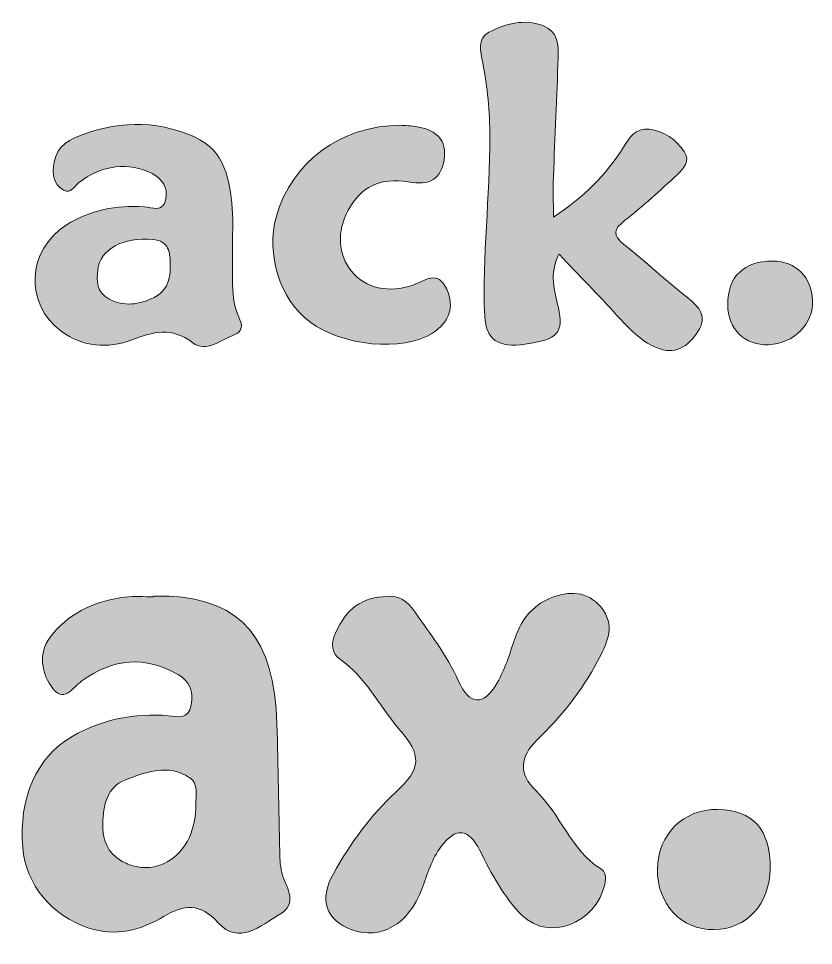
# Model space of a CAD drawing. Extents: x 542 to 1458, y -1458 to -542.
# Drawn here: x 1281.4 to 1458, y -1310.1 to -1104.1 of the extents above; entities that cross this region are included whole.
import ezdxf

# ---------------------------------------------------------------- set-up
doc = ezdxf.new("R2010")
doc.units = 0
doc.header["$MEASUREMENT"] = 0
doc.layers.add('katman 1', color=7, linetype='Continuous')

# ---------------------------------------------------------------- blocks, each defined once
blk = doc.blocks.new('block 2')
at = {"layer": 'katman 1', "true_color": 0x00e704}
h = blk.add_hatch(color=3, dxfattribs=at)
h.dxf.hatch_style = 2
edge = h.paths.add_edge_path()
edge.add_spline(control_points=[(1401.51, -1156.51), (1399.19, -1160.95), (1400.54, -1164.66), (1401.35, -1168.34), (1402.58, -1173.93), (1401.25, -1175.45), (1394, -1176.48), (1388.02, -1177.34), (1385.24, -1175.45), (1384.99, -1170.28), (1384.36, -1156.94), (1386.21, -1143.68), (1386.14, -1130.35), (1386.11, -1124.84), (1385.65, -1119.4), (1384.55, -1114), (1384.05, -1111.54), (1383.26, -1108.54), (1385.92, -1107.19), (1389.59, -1105.32), (1393.7, -1104.15), (1397.9, -1105.72), (1401.19, -1106.95), (1401.43, -1109.86), (1401.32, -1112.78), (1400.99, -1121.59), (1400.58, -1130.4), (1400.26, -1139.21), (1400.16, -1141.96), (1400.25, -1144.72), (1400.25, -1148.25), (1407.02, -1143.78), (1412.01, -1138.85), (1415.81, -1132.74), (1417.17, -1130.55), (1418.48, -1128.4), (1421.52, -1128.74), (1424.88, -1129.12), (1427.43, -1130.99), (1429.28, -1133.65), (1430.76, -1135.77), (1429.18, -1137.53), (1427.74, -1138.86), (1423.96, -1142.37), (1420.12, -1145.83), (1416.08, -1149.03), (1413.65, -1150.95), (1413.28, -1152.25), (1415.89, -1154.32), (1420.71, -1158.15), (1425.24, -1162.34), (1430.07, -1166.15), (1432.73, -1168.25), (1434.52, -1170.36), (1432.37, -1173.67), (1430.18, -1177.03), (1427.28, -1179.05), (1423.1, -1177.25), (1419.49, -1175.7), (1416.9, -1172.88), (1414.3, -1170.02), (1410.21, -1165.51), (1405.93, -1161.16), (1401.51, -1156.51)], knot_values=[0, 0, 0, 0, 1, 1, 1, 2, 2, 2, 3, 3, 3, 4, 4, 4, 5, 5, 5, 6, 6, 6, 7, 7, 7, 8, 8, 8, 9, 9, 9, 10, 10, 10, 11, 11, 11, 12, 12, 12, 13, 13, 13, 14, 14, 14, 15, 15, 15, 16, 16, 16, 17, 17, 17, 18, 18, 18, 19, 19, 19, 20, 20, 20, 21, 21, 21, 21], degree=3, periodic=1)
h = blk.add_hatch(color=3, dxfattribs=at)
h.dxf.hatch_style = 2
edge = h.paths.add_edge_path()
edge.add_spline(control_points=[(1330.61, -1171.05), (1328.18, -1165.99), (1329.17, -1160.58), (1328.93, -1155.85), (1328.93, -1152.31), (1329.15, -1149.29), (1328.89, -1146.32), (1328.31, -1139.91), (1327.37, -1133.5), (1320.52, -1130.46), (1311.65, -1126.51), (1302.72, -1126.88), (1293.88, -1130.64), (1290.61, -1132.03), (1289.09, -1134.62), (1289.13, -1138.14), (1289.15, -1139.95), (1289.87, -1141.44), (1291.48, -1142.26), (1293.13, -1143.09), (1293.76, -1141.45), (1294.74, -1140.67), (1299.78, -1136.65), (1306.09, -1135.89), (1311.09, -1138.58), (1313.41, -1139.84), (1314.67, -1141.65), (1314.13, -1144.27), (1313.52, -1147.3), (1311.19, -1146.11), (1309.31, -1145.98), (1303.17, -1145.57), (1297.32, -1146.7), (1292.09, -1149.99), (1283.24, -1155.56), (1282.68, -1167.51), (1290.91, -1173.6), (1295.74, -1177.17), (1301.17, -1177.54), (1306.59, -1175.51), (1311.31, -1173.74), (1315.45, -1172.57), (1320.12, -1176.17), (1323.1, -1178.46), (1326.43, -1175.54), (1329.45, -1174.37), (1330.9, -1173.81), (1331.3, -1172.48), (1330.61, -1171.05)], knot_values=[0, 0, 0, 0, 1, 1, 1, 2, 2, 2, 3, 3, 3, 4, 4, 4, 5, 5, 5, 6, 6, 6, 7, 7, 7, 8, 8, 8, 9, 9, 9, 10, 10, 10, 11, 11, 11, 12, 12, 12, 13, 13, 13, 14, 14, 14, 15, 15, 15, 16, 16, 16, 16], degree=3, periodic=1)
edge = h.paths.add_edge_path()
edge.add_spline(control_points=[(1315.1, -1159), (1315.16, -1160.89), (1314.87, -1162.65), (1313.94, -1164.05), (1313.38, -1164.89), (1312.59, -1165.59), (1311.52, -1166.12), (1308.28, -1167.72), (1304.84, -1168.21), (1301.47, -1166.43), (1298.79, -1165.02), (1298.74, -1162.46), (1299.03, -1159.91), (1299.54, -1155.41), (1304.73, -1152.6), (1311.23, -1153.21), (1312.15, -1153.3), (1312.86, -1153.53), (1313.39, -1153.87), (1313.66, -1154.03), (1313.89, -1154.23), (1314.09, -1154.45), (1314.45, -1154.87), (1314.69, -1155.37), (1314.84, -1155.93), (1315.1, -1156.84), (1315.13, -1157.9), (1315.1, -1159)], knot_values=[0, 0, 0, 0, 1, 1, 1, 2, 2, 2, 3, 3, 3, 4, 4, 4, 5, 5, 5, 6, 6, 6, 7, 7, 7, 8, 8, 8, 9, 9, 9, 9], degree=3, periodic=1)
h = blk.add_hatch(color=3, dxfattribs=at)
h.dxf.hatch_style = 2
edge = h.paths.add_edge_path()
edge.add_spline(control_points=[(1366.39, -1127.85), (1366.99, -1127.91), (1368.66, -1127.96), (1370.29, -1128.26), (1374.28, -1128.99), (1376.62, -1131.14), (1375.96, -1135.51), (1375.3, -1139.83), (1372.87, -1141.28), (1367.95, -1140.45), (1361.83, -1139.41), (1357.51, -1141.45), (1354.67, -1146.72), (1352.11, -1151.48), (1352.39, -1156.64), (1355.42, -1160.3), (1358.56, -1164.1), (1363.69, -1165.26), (1369.07, -1163.35), (1371.73, -1162.41), (1374.55, -1159.86), (1376.55, -1164.29), (1378.31, -1168.17), (1377.19, -1171.65), (1373.36, -1174.05), (1366.74, -1178.21), (1353.32, -1176.94), (1346.04, -1171.47), (1339.5, -1166.56), (1336.32, -1156.44), (1338.7, -1148.08), (1342.09, -1136.14), (1352.99, -1127.86), (1366.39, -1127.85)], knot_values=[0, 0, 0, 0, 1, 1, 1, 2, 2, 2, 3, 3, 3, 4, 4, 4, 5, 5, 5, 6, 6, 6, 7, 7, 7, 8, 8, 8, 9, 9, 9, 10, 10, 10, 11, 11, 11, 11], degree=3, periodic=1)
h = blk.add_hatch(color=3, dxfattribs=at)
h.dxf.hatch_style = 2
edge = h.paths.add_edge_path()
edge.add_spline(control_points=[(1438.98, -1167.71), (1438.93, -1161.52), (1442.57, -1157.99), (1448.97, -1158.02), (1454.09, -1158.05), (1457.66, -1161.56), (1457.84, -1166.76), (1458.02, -1171.96), (1453.64, -1176.38), (1448.07, -1176.6), (1442.77, -1176.82), (1439.02, -1173.15), (1438.98, -1167.71)], knot_values=[0, 0, 0, 0, 1, 1, 1, 2, 2, 2, 3, 3, 3, 4, 4, 4, 4], degree=3, periodic=1)
h = blk.add_hatch(color=3, dxfattribs=at)
h.dxf.hatch_style = 2
edge = h.paths.add_edge_path()
edge.add_spline(control_points=[(1363.34, -1232.57), (1365.75, -1232.13), (1367.84, -1233.58), (1369.51, -1236), (1372.88, -1240.91), (1376.56, -1245.5), (1379.1, -1251.2), (1381.6, -1256.81), (1384.75, -1256.96), (1387.79, -1251.68), (1389.48, -1248.73), (1390.55, -1245.25), (1391.67, -1241.91), (1393.28, -1237.14), (1396.15, -1234.1), (1400.27, -1232.62), (1404.46, -1231.12), (1408.55, -1231.55), (1411.37, -1235.67), (1414.01, -1239.52), (1411.92, -1243.38), (1410.07, -1246.88), (1406.49, -1253.68), (1401.79, -1259.36), (1396.6, -1264.45), (1392.78, -1268.21), (1392.44, -1271.88), (1396.34, -1275.63), (1401.7, -1280.78), (1404.29, -1289.02), (1410.71, -1292.98), (1411.75, -1293.63), (1412.04, -1294.91), (1411.67, -1296.5), (1409.61, -1305.24), (1399.25, -1309.25), (1393.31, -1303.39), (1389.29, -1299.41), (1386.55, -1294.21), (1383.9, -1288.94), (1381.42, -1284.01), (1378.53, -1283.74), (1375.3, -1288.05), (1373.23, -1290.81), (1372.26, -1294.27), (1371.01, -1297.57), (1368.03, -1305.41), (1361.89, -1308.88), (1355.47, -1306.55), (1349.76, -1304.48), (1348.09, -1299.95), (1351.36, -1294.13), (1355.18, -1287.33), (1359.63, -1281.14), (1365.18, -1276.04), (1370.96, -1270.73), (1371.15, -1267.93), (1365.86, -1261.83), (1361.5, -1256.79), (1358.44, -1250.26), (1352.92, -1246.53), (1350.99, -1245.21), (1350.76, -1243.12), (1351.83, -1240.66), (1354.17, -1235.3), (1357.81, -1232.57), (1363.34, -1232.57)], knot_values=[0, 0, 0, 0, 1, 1, 1, 2, 2, 2, 3, 3, 3, 4, 4, 4, 5, 5, 5, 6, 6, 6, 7, 7, 7, 8, 8, 8, 9, 9, 9, 10, 10, 10, 11, 11, 11, 12, 12, 12, 13, 13, 13, 14, 14, 14, 15, 15, 15, 16, 16, 16, 17, 17, 17, 18, 18, 18, 19, 19, 19, 20, 20, 20, 21, 21, 21, 22, 22, 22, 22], degree=3, periodic=1)
h = blk.add_hatch(color=3, dxfattribs=at)
h.dxf.hatch_style = 2
edge = h.paths.add_edge_path()
edge.add_spline(control_points=[(1340.09, -1294.49), (1339.54, -1292.88), (1339.5, -1290.98), (1339.46, -1289.2), (1339.21, -1279.73), (1339.1, -1270.26), (1338.83, -1260.8), (1338.29, -1241.87), (1331.03, -1233.3), (1314.9, -1232.47), (1313.75, -1232.41), (1312.59, -1232.46), (1311.43, -1232.46), (1311.43, -1232.51), (1311.43, -1232.56), (1311.43, -1232.61), (1309.31, -1232.61), (1307.16, -1232.38), (1305.07, -1232.66), (1299, -1233.47), (1293.33, -1235.7), (1288.96, -1240.89), (1285.95, -1244.45), (1286.13, -1248.73), (1288.72, -1252.54), (1291.39, -1256.48), (1293.35, -1252.86), (1295.49, -1251.29), (1302.41, -1246.26), (1309.57, -1245.63), (1316.93, -1249.91), (1319.28, -1251.27), (1320.39, -1253.56), (1319.81, -1256.57), (1319.13, -1260.05), (1316.81, -1259.18), (1314.69, -1259.01), (1307.25, -1258.42), (1300.04, -1259.74), (1293.34, -1263.61), (1285.38, -1268.2), (1281.42, -1277.38), (1282.36, -1288.3), (1283.06, -1296.59), (1288.8, -1303.45), (1297.03, -1306.18), (1302.99, -1308.15), (1308.56, -1306.7), (1313.81, -1303.55), (1318.22, -1300.91), (1321.69, -1300.56), (1325.76, -1305), (1330.4, -1310.05), (1335.15, -1305.73), (1339.51, -1303.09), (1343.48, -1300.68), (1341.13, -1297.57), (1340.09, -1294.49)], knot_values=[0, 0, 0, 0, 1, 1, 1, 2, 2, 2, 3, 3, 3, 4, 4, 4, 5, 5, 5, 6, 6, 6, 7, 7, 7, 8, 8, 8, 9, 9, 9, 10, 10, 10, 11, 11, 11, 12, 12, 12, 13, 13, 13, 14, 14, 14, 15, 15, 15, 16, 16, 16, 17, 17, 17, 18, 18, 18, 19, 19, 19, 19], degree=3, periodic=1)
edge = h.paths.add_edge_path()
edge.add_spline(control_points=[(1320.78, -1279.59), (1320.65, -1285.95), (1317.27, -1290.67), (1312.84, -1292.22), (1312.67, -1292.28), (1312.48, -1292.31), (1312.3, -1292.36), (1311.58, -1292.57), (1310.84, -1292.72), (1310.08, -1292.75), (1309.12, -1292.79), (1308.15, -1292.7), (1307.16, -1292.45), (1306.18, -1292.2), (1305.18, -1291.8), (1304.2, -1291.24), (1301.24, -1289.54), (1300.05, -1286.51), (1300.13, -1283.02), (1300.22, -1278.88), (1301.17, -1274.79), (1305.05, -1273.31), (1309.75, -1271.52), (1314.65, -1269.63), (1319.43, -1272.78), (1319.7, -1272.96), (1319.93, -1273.17), (1320.11, -1273.39), (1321.41, -1274.97), (1320.7, -1277.5), (1320.78, -1279.59)], knot_values=[0, 0, 0, 0, 1, 1, 1, 2, 2, 2, 3, 3, 3, 4, 4, 4, 5, 5, 5, 6, 6, 6, 7, 7, 7, 8, 8, 8, 9, 9, 9, 10, 10, 10, 10], degree=3, periodic=1)
h = blk.add_hatch(color=3, dxfattribs=at)
h.dxf.hatch_style = 2
edge = h.paths.add_edge_path()
edge.add_spline(control_points=[(1436.81, -1279.83), (1444.58, -1279.92), (1448.5, -1284.35), (1448.41, -1292.94), (1448.33, -1300.85), (1443.17, -1306.49), (1435.96, -1306.54), (1428.65, -1306.6), (1423.23, -1300.83), (1423.36, -1293.1), (1423.49, -1285.28), (1429.1, -1279.75), (1436.81, -1279.83)], knot_values=[0, 0, 0, 0, 1, 1, 1, 2, 2, 2, 3, 3, 3, 4, 4, 4, 4], degree=3, periodic=1)
at = {"layer": 'katman 1', "lineweight": 0}
for points, knots in [([(1401.51, -1156.51), (1399.19, -1160.95), (1400.54, -1164.66), (1401.35, -1168.34), (1402.58, -1173.93), (1401.25, -1175.45), (1394, -1176.48), (1388.02, -1177.34), (1385.24, -1175.45), (1384.99, -1170.28), (1384.36, -1156.94), (1386.21, -1143.68), (1386.14, -1130.35), (1386.11, -1124.84), (1385.65, -1119.4), (1384.55, -1114), (1384.05, -1111.54), (1383.26, -1108.54), (1385.92, -1107.19), (1389.59, -1105.32), (1393.7, -1104.15), (1397.9, -1105.72), (1401.19, -1106.95), (1401.43, -1109.86), (1401.32, -1112.78), (1400.99, -1121.59), (1400.58, -1130.4), (1400.26, -1139.21), (1400.16, -1141.96), (1400.25, -1144.72), (1400.25, -1148.25), (1407.02, -1143.78), (1412.01, -1138.85), (1415.81, -1132.74), (1417.17, -1130.55), (1418.48, -1128.4), (1421.52, -1128.74), (1424.88, -1129.12), (1427.43, -1130.99), (1429.28, -1133.65), (1430.76, -1135.77), (1429.18, -1137.53), (1427.74, -1138.86), (1423.96, -1142.37), (1420.12, -1145.83), (1416.08, -1149.03), (1413.65, -1150.95), (1413.28, -1152.25), (1415.89, -1154.32), (1420.71, -1158.15), (1425.24, -1162.34), (1430.07, -1166.15), (1432.73, -1168.25), (1434.52, -1170.36), (1432.37, -1173.67), (1430.18, -1177.03), (1427.28, -1179.05), (1423.1, -1177.25), (1419.49, -1175.7), (1416.9, -1172.88), (1414.3, -1170.02), (1410.21, -1165.51), (1405.93, -1161.16), (1401.51, -1156.51)], [0, 0, 0, 0, 1, 1, 1, 2, 2, 2, 3, 3, 3, 4, 4, 4, 5, 5, 5, 6, 6, 6, 7, 7, 7, 8, 8, 8, 9, 9, 9, 10, 10, 10, 11, 11, 11, 12, 12, 12, 13, 13, 13, 14, 14, 14, 15, 15, 15, 16, 16, 16, 17, 17, 17, 18, 18, 18, 19, 19, 19, 20, 20, 20, 21, 21, 21, 21]), ([(1330.61, -1171.05), (1328.18, -1165.99), (1329.17, -1160.58), (1328.93, -1155.85), (1328.93, -1152.31), (1329.15, -1149.29), (1328.89, -1146.32), (1328.31, -1139.91), (1327.37, -1133.5), (1320.52, -1130.46), (1311.65, -1126.51), (1302.72, -1126.88), (1293.88, -1130.64), (1290.61, -1132.03), (1289.09, -1134.62), (1289.13, -1138.14), (1289.15, -1139.95), (1289.87, -1141.44), (1291.48, -1142.26), (1293.13, -1143.09), (1293.76, -1141.45), (1294.74, -1140.67), (1299.78, -1136.65), (1306.09, -1135.89), (1311.09, -1138.58), (1313.41, -1139.84), (1314.67, -1141.65), (1314.13, -1144.27), (1313.52, -1147.3), (1311.19, -1146.11), (1309.31, -1145.98), (1303.17, -1145.57), (1297.32, -1146.7), (1292.09, -1149.99), (1283.24, -1155.56), (1282.68, -1167.51), (1290.91, -1173.6), (1295.74, -1177.17), (1301.17, -1177.54), (1306.59, -1175.51), (1311.31, -1173.74), (1315.45, -1172.57), (1320.12, -1176.17), (1323.1, -1178.46), (1326.43, -1175.54), (1329.45, -1174.37), (1330.9, -1173.81), (1331.3, -1172.48), (1330.61, -1171.05)], [0, 0, 0, 0, 1, 1, 1, 2, 2, 2, 3, 3, 3, 4, 4, 4, 5, 5, 5, 6, 6, 6, 7, 7, 7, 8, 8, 8, 9, 9, 9, 10, 10, 10, 11, 11, 11, 12, 12, 12, 13, 13, 13, 14, 14, 14, 15, 15, 15, 16, 16, 16, 16]), ([(1366.39, -1127.85), (1366.99, -1127.91), (1368.66, -1127.96), (1370.29, -1128.26), (1374.28, -1128.99), (1376.62, -1131.14), (1375.96, -1135.51), (1375.3, -1139.83), (1372.87, -1141.28), (1367.95, -1140.45), (1361.83, -1139.41), (1357.51, -1141.45), (1354.67, -1146.72), (1352.11, -1151.48), (1352.39, -1156.64), (1355.42, -1160.3), (1358.56, -1164.1), (1363.69, -1165.26), (1369.07, -1163.35), (1371.73, -1162.41), (1374.55, -1159.86), (1376.55, -1164.29), (1378.31, -1168.17), (1377.19, -1171.65), (1373.36, -1174.05), (1366.74, -1178.21), (1353.32, -1176.94), (1346.04, -1171.47), (1339.5, -1166.56), (1336.32, -1156.44), (1338.7, -1148.08), (1342.09, -1136.14), (1352.99, -1127.86), (1366.39, -1127.85)], [0, 0, 0, 0, 1, 1, 1, 2, 2, 2, 3, 3, 3, 4, 4, 4, 5, 5, 5, 6, 6, 6, 7, 7, 7, 8, 8, 8, 9, 9, 9, 10, 10, 10, 11, 11, 11, 11]), ([(1315.1, -1159), (1315.16, -1160.89), (1314.87, -1162.65), (1313.94, -1164.05), (1313.38, -1164.89), (1312.59, -1165.59), (1311.52, -1166.12), (1308.28, -1167.72), (1304.84, -1168.21), (1301.47, -1166.43), (1298.79, -1165.02), (1298.74, -1162.46), (1299.03, -1159.91), (1299.54, -1155.41), (1304.73, -1152.6), (1311.23, -1153.21), (1312.15, -1153.3), (1312.86, -1153.53), (1313.39, -1153.87), (1313.66, -1154.03), (1313.89, -1154.23), (1314.09, -1154.45), (1314.45, -1154.87), (1314.69, -1155.37), (1314.84, -1155.93), (1315.1, -1156.84), (1315.13, -1157.9), (1315.1, -1159)], [0, 0, 0, 0, 1, 1, 1, 2, 2, 2, 3, 3, 3, 4, 4, 4, 5, 5, 5, 6, 6, 6, 7, 7, 7, 8, 8, 8, 9, 9, 9, 9]), ([(1438.98, -1167.71), (1438.93, -1161.52), (1442.57, -1157.99), (1448.97, -1158.02), (1454.09, -1158.05), (1457.66, -1161.56), (1457.84, -1166.76), (1458.02, -1171.96), (1453.64, -1176.38), (1448.07, -1176.6), (1442.77, -1176.82), (1439.02, -1173.15), (1438.98, -1167.71)], [0, 0, 0, 0, 1, 1, 1, 2, 2, 2, 3, 3, 3, 4, 4, 4, 4]), ([(1363.34, -1232.57), (1365.75, -1232.13), (1367.84, -1233.58), (1369.51, -1236), (1372.88, -1240.91), (1376.56, -1245.5), (1379.1, -1251.2), (1381.6, -1256.81), (1384.75, -1256.96), (1387.79, -1251.68), (1389.48, -1248.73), (1390.55, -1245.25), (1391.67, -1241.91), (1393.28, -1237.14), (1396.15, -1234.1), (1400.27, -1232.62), (1404.46, -1231.12), (1408.55, -1231.55), (1411.37, -1235.67), (1414.01, -1239.52), (1411.92, -1243.38), (1410.07, -1246.88), (1406.49, -1253.68), (1401.79, -1259.36), (1396.6, -1264.45), (1392.78, -1268.21), (1392.44, -1271.88), (1396.34, -1275.63), (1401.7, -1280.78), (1404.29, -1289.02), (1410.71, -1292.98), (1411.75, -1293.63), (1412.04, -1294.91), (1411.67, -1296.5), (1409.61, -1305.24), (1399.25, -1309.25), (1393.31, -1303.39), (1389.29, -1299.41), (1386.55, -1294.21), (1383.9, -1288.94), (1381.42, -1284.01), (1378.53, -1283.74), (1375.3, -1288.05), (1373.23, -1290.81), (1372.26, -1294.27), (1371.01, -1297.57), (1368.03, -1305.41), (1361.89, -1308.88), (1355.47, -1306.55), (1349.76, -1304.48), (1348.09, -1299.95), (1351.36, -1294.13), (1355.18, -1287.33), (1359.63, -1281.14), (1365.18, -1276.04), (1370.96, -1270.73), (1371.15, -1267.93), (1365.86, -1261.83), (1361.5, -1256.79), (1358.44, -1250.26), (1352.92, -1246.53), (1350.99, -1245.21), (1350.76, -1243.12), (1351.83, -1240.66), (1354.17, -1235.3), (1357.81, -1232.57), (1363.34, -1232.57)], [0, 0, 0, 0, 1, 1, 1, 2, 2, 2, 3, 3, 3, 4, 4, 4, 5, 5, 5, 6, 6, 6, 7, 7, 7, 8, 8, 8, 9, 9, 9, 10, 10, 10, 11, 11, 11, 12, 12, 12, 13, 13, 13, 14, 14, 14, 15, 15, 15, 16, 16, 16, 17, 17, 17, 18, 18, 18, 19, 19, 19, 20, 20, 20, 21, 21, 21, 22, 22, 22, 22]), ([(1340.09, -1294.49), (1339.54, -1292.88), (1339.5, -1290.98), (1339.46, -1289.2), (1339.21, -1279.73), (1339.1, -1270.26), (1338.83, -1260.8), (1338.29, -1241.87), (1331.03, -1233.3), (1314.9, -1232.47), (1313.75, -1232.41), (1312.59, -1232.46), (1311.43, -1232.46), (1311.43, -1232.51), (1311.43, -1232.56), (1311.43, -1232.61), (1309.31, -1232.61), (1307.16, -1232.38), (1305.07, -1232.66), (1299, -1233.47), (1293.33, -1235.7), (1288.96, -1240.89), (1285.95, -1244.45), (1286.13, -1248.73), (1288.72, -1252.54), (1291.39, -1256.48), (1293.35, -1252.86), (1295.49, -1251.29), (1302.41, -1246.26), (1309.57, -1245.63), (1316.93, -1249.91), (1319.28, -1251.27), (1320.39, -1253.56), (1319.81, -1256.57), (1319.13, -1260.05), (1316.81, -1259.18), (1314.69, -1259.01), (1307.25, -1258.42), (1300.04, -1259.74), (1293.34, -1263.61), (1285.38, -1268.2), (1281.42, -1277.38), (1282.36, -1288.3), (1283.06, -1296.59), (1288.8, -1303.45), (1297.03, -1306.18), (1302.99, -1308.15), (1308.56, -1306.7), (1313.81, -1303.55), (1318.22, -1300.91), (1321.69, -1300.56), (1325.76, -1305), (1330.4, -1310.05), (1335.15, -1305.73), (1339.51, -1303.09), (1343.48, -1300.68), (1341.13, -1297.57), (1340.09, -1294.49)], [0, 0, 0, 0, 1, 1, 1, 2, 2, 2, 3, 3, 3, 4, 4, 4, 5, 5, 5, 6, 6, 6, 7, 7, 7, 8, 8, 8, 9, 9, 9, 10, 10, 10, 11, 11, 11, 12, 12, 12, 13, 13, 13, 14, 14, 14, 15, 15, 15, 16, 16, 16, 17, 17, 17, 18, 18, 18, 19, 19, 19, 19]), ([(1320.78, -1279.59), (1320.65, -1285.95), (1317.27, -1290.67), (1312.84, -1292.22), (1312.67, -1292.28), (1312.48, -1292.31), (1312.3, -1292.36), (1311.58, -1292.57), (1310.84, -1292.72), (1310.08, -1292.75), (1309.12, -1292.79), (1308.15, -1292.7), (1307.16, -1292.45), (1306.18, -1292.2), (1305.18, -1291.8), (1304.2, -1291.24), (1301.24, -1289.54), (1300.05, -1286.51), (1300.13, -1283.02), (1300.22, -1278.88), (1301.17, -1274.79), (1305.05, -1273.31), (1309.75, -1271.52), (1314.65, -1269.63), (1319.43, -1272.78), (1319.7, -1272.96), (1319.93, -1273.17), (1320.11, -1273.39), (1321.41, -1274.97), (1320.7, -1277.5), (1320.78, -1279.59)], [0, 0, 0, 0, 1, 1, 1, 2, 2, 2, 3, 3, 3, 4, 4, 4, 5, 5, 5, 6, 6, 6, 7, 7, 7, 8, 8, 8, 9, 9, 9, 10, 10, 10, 10]), ([(1436.81, -1279.83), (1444.58, -1279.92), (1448.5, -1284.35), (1448.41, -1292.94), (1448.33, -1300.85), (1443.17, -1306.49), (1435.96, -1306.54), (1428.65, -1306.6), (1423.23, -1300.83), (1423.36, -1293.1), (1423.49, -1285.28), (1429.1, -1279.75), (1436.81, -1279.83)], [0, 0, 0, 0, 1, 1, 1, 2, 2, 2, 3, 3, 3, 4, 4, 4, 4])]:
    blk.add_open_spline(points, degree=3, knots=knots, dxfattribs=at)

msp = doc.modelspace()

# ---------------------------------------------------------------- block references
at = {"layer": 'katman 1'}
msp.add_blockref('block 2', (0, 0), dxfattribs=at)

doc.saveas('drawing.dxf')
